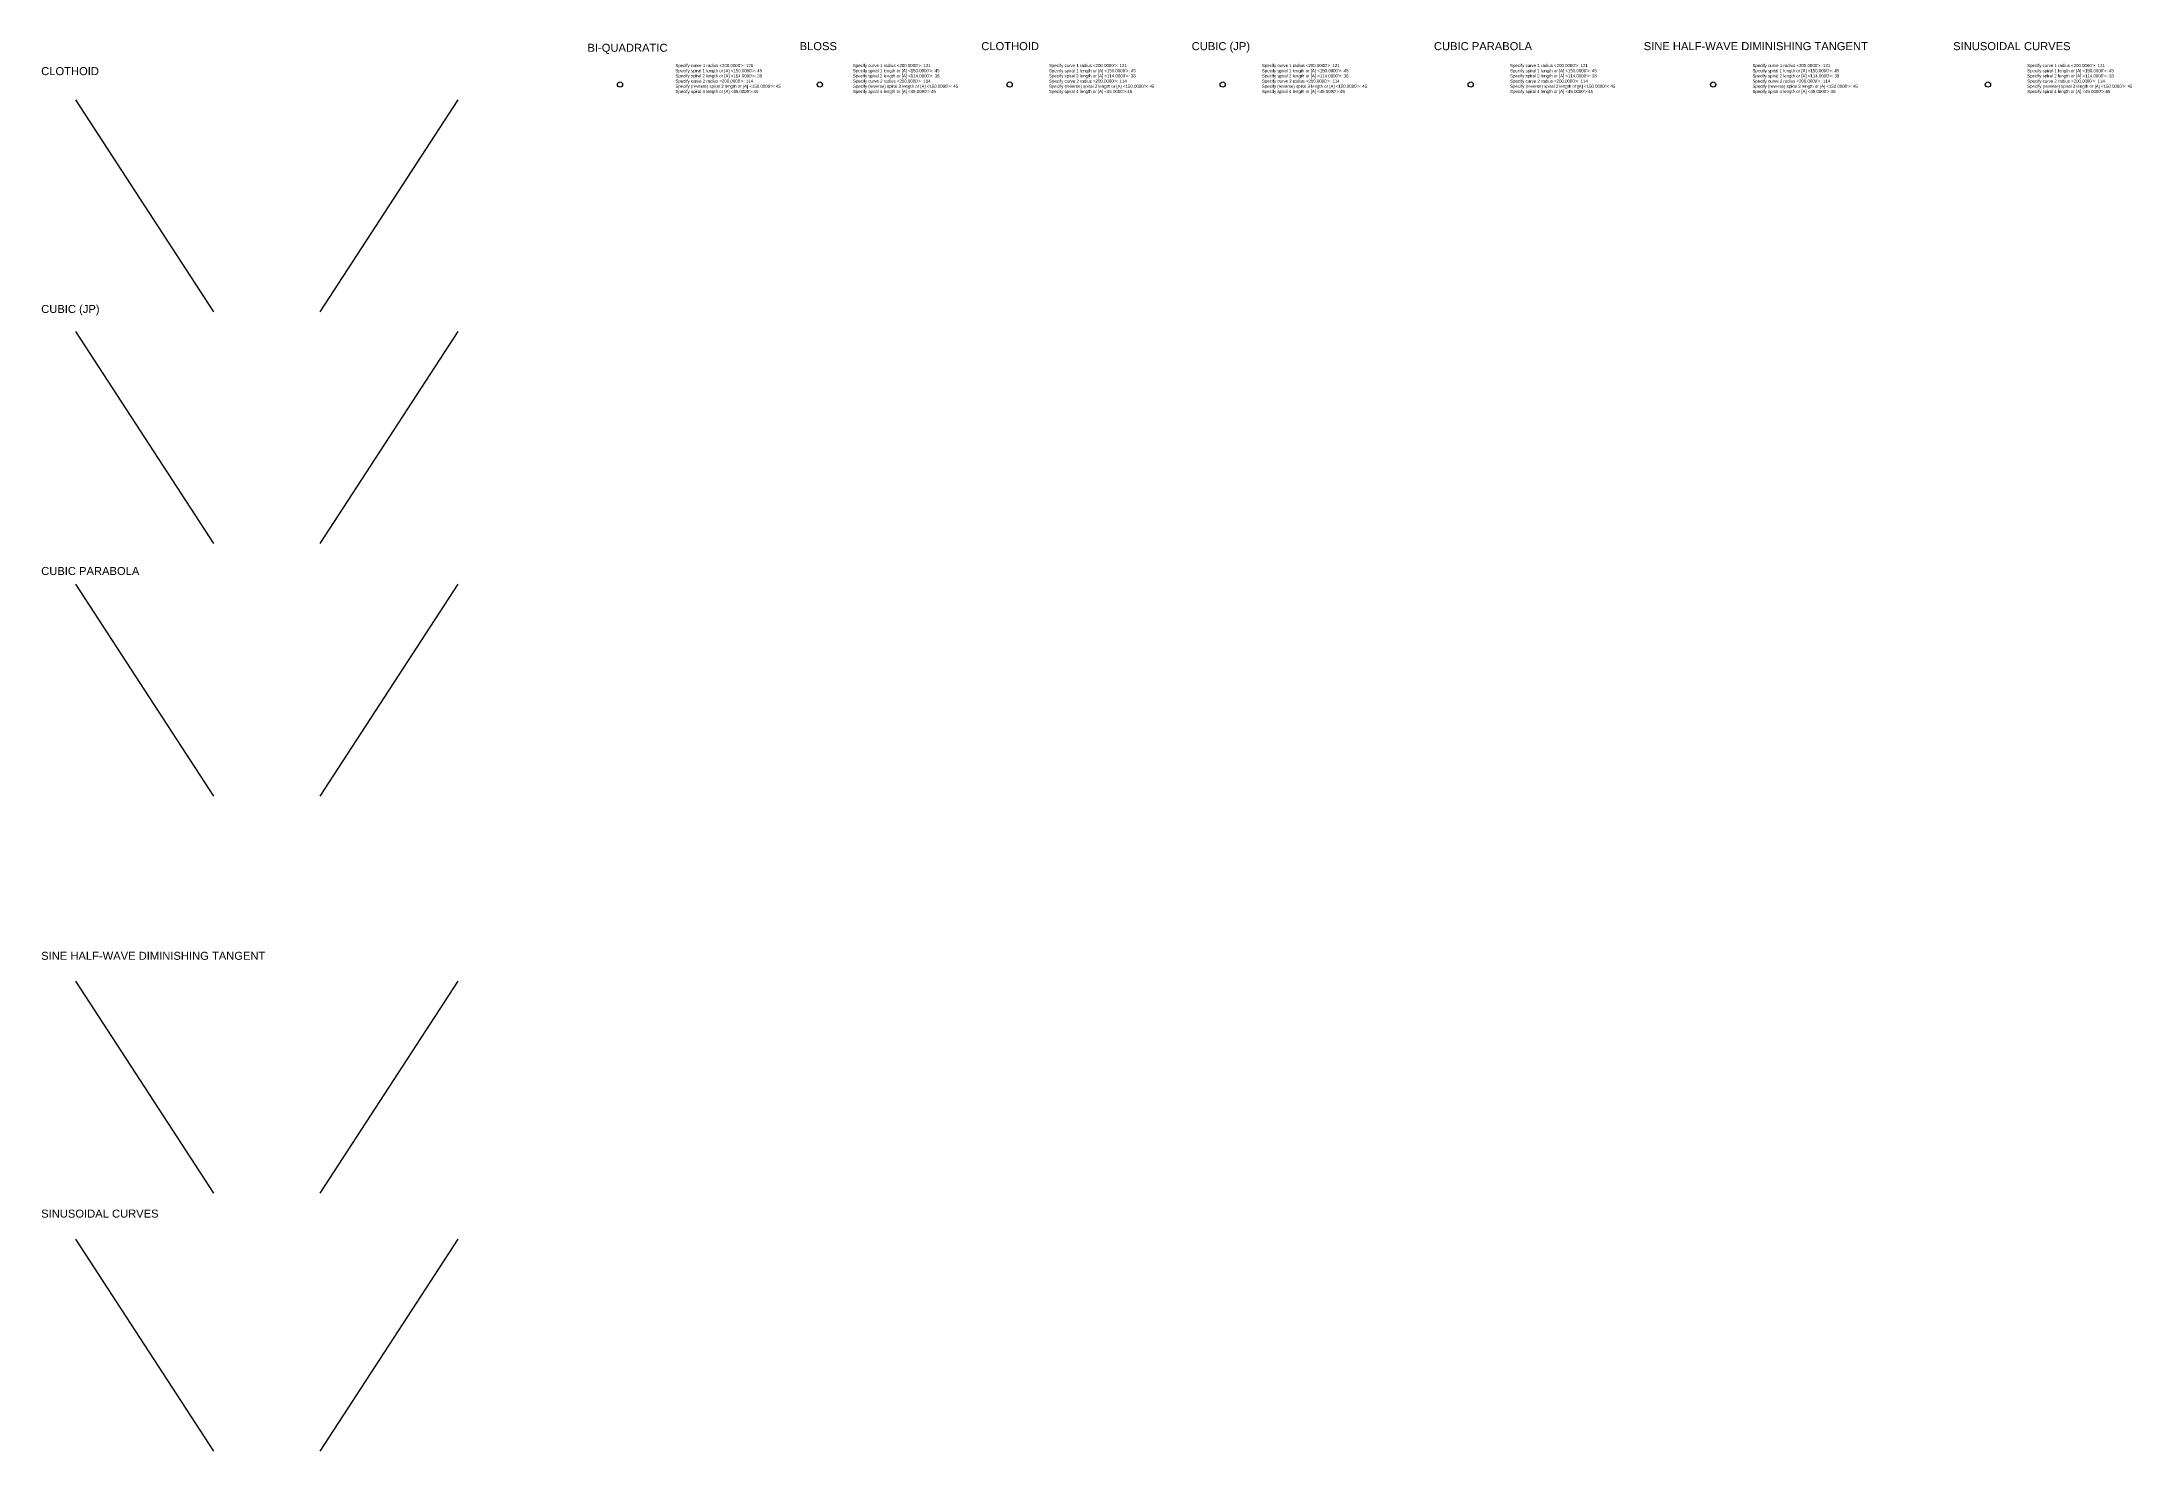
# Model space of a CAD drawing. Header units: feet. Extents: x 1000000 to 1065123, y 992134 to 1008392.
# Drawn here: x 1042882 to 1053333, y 993573 to 1000620 of the extents above; entities that cross this region are included whole.
import ezdxf

# ---------------------------------------------------------------- set-up
doc = ezdxf.new("R2010")
doc.units = ezdxf.units.FT
doc.header["$LTSCALE"] = 40
doc.header["$MEASUREMENT"] = 0
doc.styles.get("Standard").update_dxf_attribs({"font": 'arial.ttf'})

msp = doc.modelspace()

# ---------------------------------------------------------------- linework, layer by layer
for p, q in [((1043051, 1000329), (1043741, 999269)), ((1044274, 999269), (1044964, 1000329)), ((1043051, 999172), (1043741, 998111)), ((1044274, 998111), (1044964, 999172)), ((1043051, 997908), (1043741, 996848)), ((1044274, 996848), (1044964, 997908)), ((1043051, 995924), (1043741, 994864)), ((1044274, 994864), (1044964, 995924)), ((1043051, 994633), (1043741, 993573)), ((1044274, 993573), (1044964, 994633))]:
    msp.add_line(p, q)
for centre in [(1045773, 1000406), (1046772, 1000406), (1047721, 1000406), (1048786, 1000406), (1050026, 1000406), (1051238, 1000406), (1052612, 1000406)]:
    msp.add_circle(centre, 13.1)

# ---------------------------------------------------------------- texts
at = {"char_height": 40, "width": 1993.56, "attachment_point": 1}
for s, insert in [('BI-QUADRATIC', (1045610, 1000610)), ('BLOSS', (1046671, 1000618)), ('CLOTHOID', (1047579, 1000618)), ('CUBIC (JP)', (1048631, 1000618)), ('{\\fArial CE|b0|i0|c238|p34;CUBIC }PARABOLA', (1049842, 1000618)), ('SINE HALF-WAVE DIMINISHING TANGENT', (1050891, 1000618)), ('SINUSOIDAL CURVES', (1052438, 1000618)), ('CLOTHOID', (1042879, 1000493)), ('CUBIC (JP)', (1042879, 999304)), ('{\\fArial CE|b0|i0|c238|p34;CUBIC }PARABOLA', (1042879, 997994)), ('SINE HALF-WAVE DIMINISHING TANGENT', (1042879, 996070)), ('SINUSOIDAL CURVES', (1042879, 994781))]:
    msp.add_mtext(s, dxfattribs=dict(at, insert=insert))
at = {"char_height": 15.56, "attachment_point": 1}
for insert in [(1046050, 1000509), (1046937, 1000509), (1047918, 1000509), (1048982, 1000509), (1050223, 1000509), (1051435, 1000509), (1052808, 1000509)]:
    msp.add_mtext_dynamic_manual_height_columns("{\\fArial CE|b0|i0|c238|p34;Specify curve 1 radius <200.0000'>: 121\\PSpecify spiral 1 length or [A] <150.0000'>: 45\\PSpecify spiral 2 length or [A] <114.0000'>: 38\\PSpecify curve 2 radius <200.0000'>: 114\\PSpecify (reverse) spiral 3 length or [A] <150.0000'>: 45\\PSpecify spiral 4 length or [A] <45.0000'>:}45", width=553.37, gutter_width=1245, heights=[0], dxfattribs=dict(at, insert=insert))

doc.saveas('drawing.dxf')
